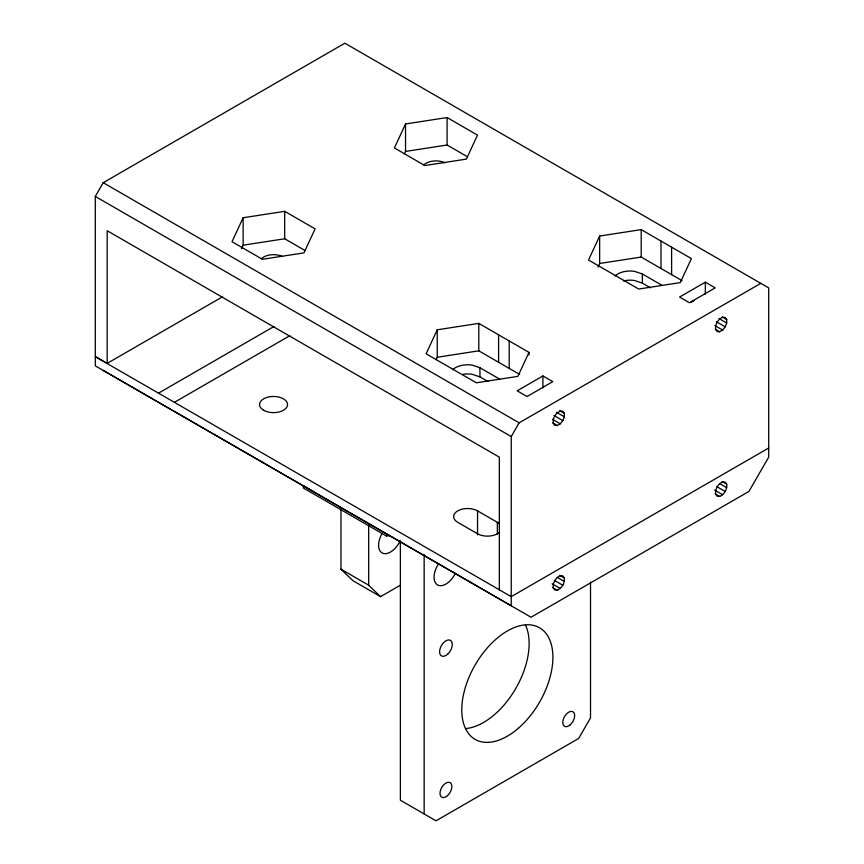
<?xml version="1.0" encoding="UTF-8"?>
<svg xmlns="http://www.w3.org/2000/svg" width="864" height="864" viewBox="0 0 864 864"><rect width="100%" height="100%" fill="white"/><g stroke="black" fill="none" stroke-linecap="round" stroke-linejoin="round"><path stroke-width="1.3" d="M400.442 585.166L380.57 596.646L352.847 580.63L340.967 569.203L340.967 509.047M380.57 596.646L368.69 585.209L368.69 525.064M390.409 535.475L386.51 536.058L386.51 533.779M400.378 540.821L400.378 800.215L436.028 820.8L578.632 738.472L590.522 717.887L590.522 582.142M424.148 813.942L424.148 554.537M760.784 283.338L519.145 422.842L511.229 436.568L511.229 605.804L95.342 365.882L95.299 356.702L511.229 596.657L768.701 448.006L768.701 287.906L344.855 43.2L103.216 182.704L95.299 196.43L95.299 356.519L107.179 363.388L222.523 296.795M562.82 420.617L564.311 416.783L564.311 413.348L562.82 411.242L560.25 411.005C555.595 412.97 552.593 418.176 553.219 423.187L554.699 425.304L557.269 425.531L560.25 423.814L562.82 420.617L553.943 415.487M554.699 580.586L553.219 584.42L553.219 587.855L554.699 589.972L557.269 590.198C561.924 588.233 564.926 583.027 564.311 578.016L562.82 575.899L560.25 575.672L557.269 577.39L554.699 580.586L562.82 585.284M725.231 326.84L726.721 323.017L726.721 319.583L725.231 317.466L722.66 317.239C718.006 319.205 715.003 324.41 715.63 329.422L717.109 331.538L719.69 331.765L722.66 330.048L725.231 326.84L716.353 321.721M717.109 486.821L715.63 490.655L715.63 494.089L717.109 496.195L719.68 496.433C724.334 494.467 727.337 489.262 726.721 484.25L725.231 482.134L722.66 481.907L719.68 483.624L717.109 486.821L725.231 491.508M243.13 217.75L231.995 241.736L262.418 259.297L303.966 252.871L315.101 228.884L284.688 211.324L243.13 217.75L243.13 245.192L241.466 248.789M405.54 123.984L394.405 147.971L424.829 165.532L466.376 159.106L477.511 135.108L447.098 117.547L405.54 123.984L405.54 151.427L404.428 153.824M437.238 329.81L426.103 353.797L476.323 382.795L517.871 376.369L529.006 352.382L478.786 323.384L437.238 329.81L437.238 357.253L436.126 359.651M599.648 236.045L588.514 260.032L638.734 289.03L680.281 282.604L691.416 258.617L641.196 229.619L599.648 236.045L599.648 263.488L597.974 267.084M158.63 393.088L273.942 326.516M174.517 402.268L289.84 335.686M542.916 375.959L517.169 390.82L527.029 396.522L552.776 381.65L542.916 375.959L542.916 387.968M705.326 282.193L679.579 297.054L689.44 302.756L715.187 287.885L705.326 282.193L705.326 294.203M690.962 302.378L693.943 300.661M405.54 151.427L447.098 145.001L467.37 156.708M243.13 245.192L284.688 238.766L304.96 250.474M599.648 263.488L641.196 257.062L682.096 280.67M437.238 357.253L478.786 350.827L519.685 374.447M662.148 285.39L642.341 273.964L634.554 271.361A17.366 10.022 0 0 0 615.028 276.037M650.495 287.82L642.341 283.111L634.554 280.508A17.366 10.022 0 0 0 623.419 280.93M499.738 379.166L479.93 367.729L472.144 365.126A17.366 10.022 0 0 0 452.606 369.803M488.084 381.586L479.93 376.877L472.144 374.285A17.366 10.022 0 0 0 463.158 374.285M103.27 370.451L531.036 617.242L748.904 491.454L768.701 457.153L768.701 448.006M722.282 317.023L726.721 319.583M718.956 318.535L726.721 323.017M714.895 325.566L722.66 330.048M715.252 329.206L719.69 331.765M722.099 481.583L726.721 484.25M719.788 483.678L726.721 487.685M714.571 490.05L722.66 494.716M715.068 493.765L719.68 496.433M559.872 410.789L564.311 413.348M556.546 412.301L564.311 416.783M552.485 419.332L560.25 423.814M552.841 422.971L557.269 425.531M103.216 182.704L519.145 422.842M95.299 196.43L511.229 436.568M499.586 532.094A14.008 8.089 0 0 1 477.554 533.768L457.747 522.331A14.008 8.089 0 0 1 457.747 510.894A14.008 8.089 0 0 1 477.554 510.894L497.362 522.331A14.008 8.089 0 0 1 499.586 524.005M559.688 575.348L564.311 578.016M557.377 577.444L564.311 581.45M552.161 583.816L560.25 588.481M552.658 587.531L557.269 590.198M340.967 569.203L368.69 585.209M386.51 536.058L303.318 487.987L303.372 485.73L311.299 490.352M671.609 247.18L671.609 274.622M661.003 241.045L661.003 268.499M642.341 273.964L642.341 283.111M641.196 229.619L641.196 257.062M529.006 352.382L529.006 354.996M509.198 340.945L509.198 368.388M499.338 589.799L499.338 457.153L107.179 230.731L107.179 363.388M498.593 334.822L498.593 362.264M497.362 522.331L497.362 534.341M479.93 367.729L479.93 376.877M478.786 323.384L478.786 350.827M477.554 510.894L477.554 534.913M447.098 117.547L447.098 145.001M284.688 211.324L284.688 238.766M455.36 573.275A16.805 9.698 -60 0 1 437.53 584.928A16.805 9.698 -60 0 1 438.696 563.663M525.398 624.866A64.422 37.195 -60 0 1 515.776 688.457A64.422 37.195 -60 0 1 465.523 728.579M399.902 541.264A16.805 9.698 -60 0 1 382.644 553.187A16.805 9.698 -60 0 1 382.072 533.498M261.425 258.714A14.008 8.089 0 0 1 282.55 256.565M423.835 164.938A14.008 8.089 0 0 1 444.971 162.788M263.65 410.27A14.008 8.089 0 0 0 287.075 406.642A14.008 8.089 0 0 0 269.924 396.738A14.008 8.089 0 0 0 263.65 410.27M447.574 654.253A8.964 5.173 -60 0 0 450.414 640.364A8.964 5.173 -60 0 0 439.808 649.771A8.964 5.173 -60 0 0 447.574 654.253M519.124 727.585A64.422 37.195 -60 0 0 539.546 627.782A64.422 37.195 -60 0 0 463.331 695.369A64.422 37.195 -60 0 0 519.124 727.585M570.272 724.766A8.402 4.849 -60 0 0 572.94 711.752A8.402 4.849 -60 0 0 562.993 720.565A8.402 4.849 -60 0 0 570.272 724.766M447.476 795.668A8.402 4.849 -60 0 0 450.133 782.644A8.402 4.849 -60 0 0 440.197 791.467A8.402 4.849 -60 0 0 447.476 795.668"/></g></svg>
